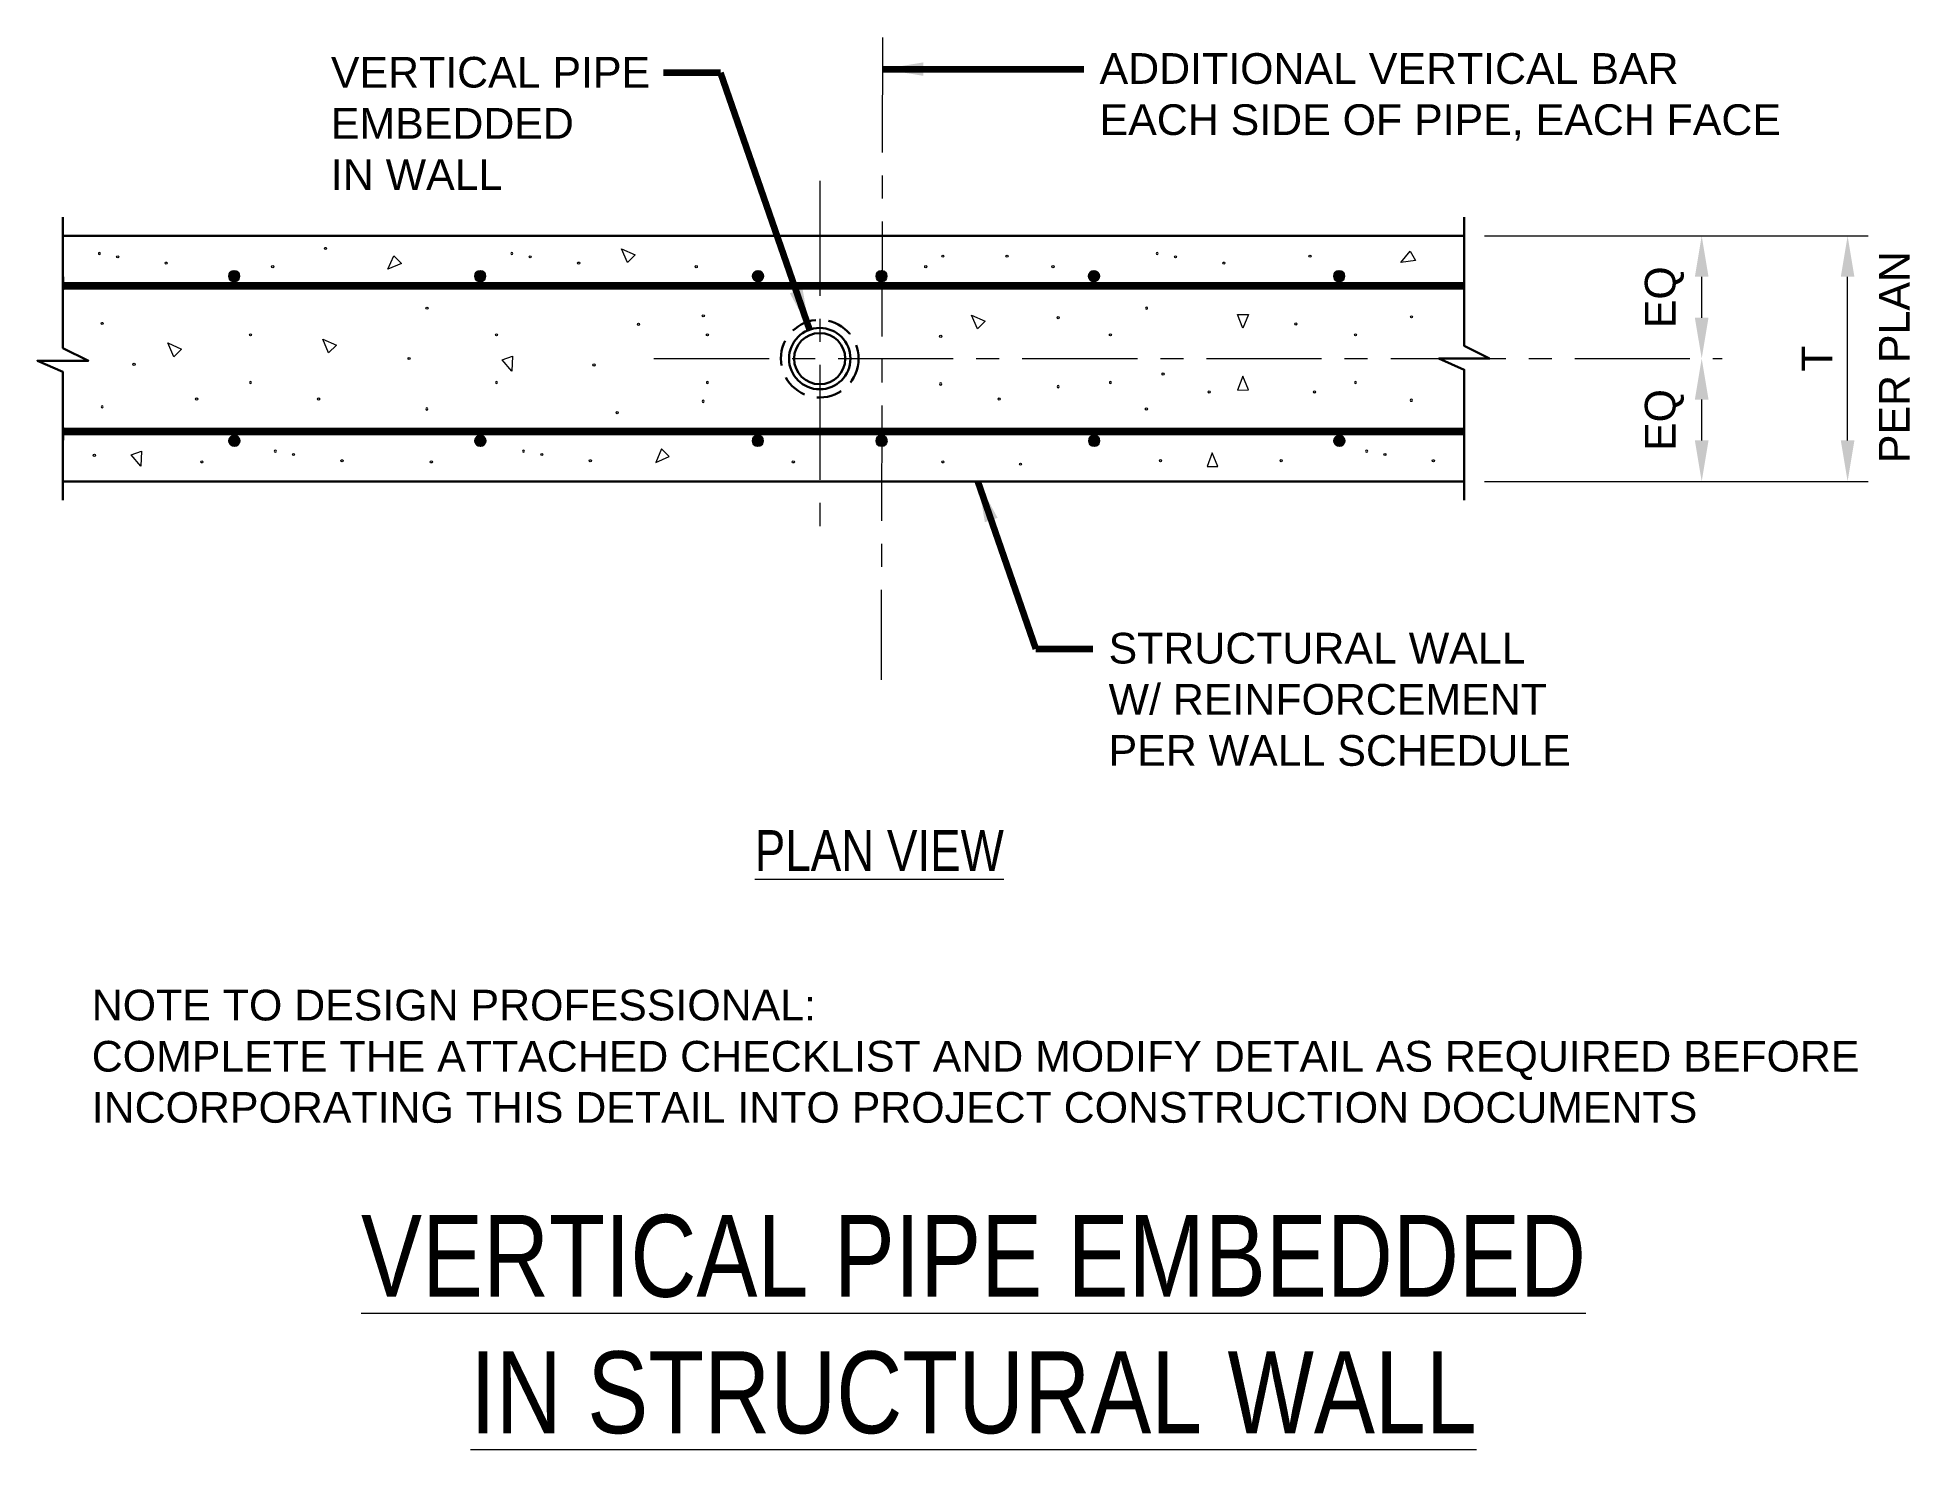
# Model space of a CAD drawing. Header units: inches. Extents: x -1628.2 to -1536.7, y 1250.4 to 1319.5.
import ezdxf

# ---------------------------------------------------------------- set-up
doc = ezdxf.new("R2010")
doc.units = ezdxf.units.IN
doc.header["$LTSCALE"] = 5
doc.header["$MEASUREMENT"] = 0
doc.linetypes.add('CENTER', pattern=[2, 1.25, -0.25, 0.25, -0.25])
doc.linetypes.add('HIDDEN', pattern=[0.375, 0.25, -0.125])
for name, color, linetype, lineweight in [('S-ANNO-DIMS', 1, 'Continuous', 20), ('S-ANNO-TEXT', 7, 'Continuous', 20), ('S-DETL', 3, 'Continuous', 30), ('S-DETL-PATT', 7, 'Continuous', 15), ('S-GRID', 9, 'CENTER', 20)]:
    doc.layers.add(name, color=color, linetype=linetype, lineweight=lineweight)
doc.styles.add('Romans', font='arial.ttf')
doc.dimstyles.new('pfs', dxfattribs={"dimscale": 16, "dimtxt": 0.09375, "dimasz": 0.125, "dimexe": 0.0625, "dimexo": 0.0625, "dimgap": 0.0625, "dimtad": 1, "dimdec": 5, "dimlfac": 1, "dimrnd": 0.03125, "dimzin": 7, "dimdsep": 46, "dimlunit": 4, "dimtxsty": 'Romans', "dimcen": 0.125, "dimclrd": 256, "dimclre": 256, "dimclrt": 256, "dimadec": 4, "dimazin": 0, "dimtfac": 1, "dimtdec": 5, "dimtmove": 0, "dimatfit": 3, "dimfxl": 1, "dimtvp": 1, "dimfrac": 2, "dimtolj": 1, "dimtzin": 3, "dimlwd": -1, "dimlwe": -1, "dimarcsym": 0})
doc.dimstyles.get("Standard").update_dxf_attribs({"dimtxt": 0.18, "dimasz": 0.18, "dimexe": 0.18, "dimexo": 0.0625, "dimgap": 0.09, "dimtad": 0, "dimtih": 1, "dimtoh": 1, "dimdec": 4, "dimzin": 0, "dimdsep": 46, "dimtxsty": 'Standard', "dimcen": 0.09, "dimadec": 0, "dimazin": 0, "dimtfac": 1, "dimtdec": 4, "dimtofl": 0, "dimtmove": 0, "dimatfit": 3, "dimfxl": 1, "dimtolj": 1, "dimtzin": 0, "dimarcsym": 0})

# ---------------------------------------------------------------- blocks, each defined once
blk = doc.blocks.new('*D0')
at = {"layer": 'Defpoints', "color": 0, "transparency": 16777216}
for p in [(-1558.446, 1309.758), (-1539.71, 1309.758), (-1558.446, 1297.758)]:
    blk.add_point(p, dxfattribs=at)
at = {"layer": 'S-ANNO-DIMS', "transparency": 16777216}
for p, q in [((-1557.446, 1309.758), (-1538.71, 1309.758)), ((-1539.71, 1299.758), (-1539.71, 1307.758)), ((-1557.446, 1297.758), (-1538.71, 1297.758))]:
    blk.add_line(p, q, dxfattribs=at)
for points in [[(-1540.043, 1307.758), (-1539.377, 1307.758), (-1539.71, 1309.758)], [(-1540.043, 1299.758), (-1539.377, 1299.758), (-1539.71, 1297.758)]]:
    blk.add_solid(points, dxfattribs=at)
at = {"layer": 'S-ANNO-DIMS', "transparency": 16777216, "insert": (-1541.21, 1303.758), "char_height": 1.5, "attachment_point": 5, "rotation": 90, "style": 'Romans'}
blk.add_mtext('\\A1;T', dxfattribs=at)
blk = doc.blocks.new('*D1')
at = {"layer": 'Defpoints', "color": 0, "transparency": 16777216}
for p in [(-1558.446, 1309.758), (-1546.84, 1309.758), (-1581.245, 1303.758)]:
    blk.add_point(p, dxfattribs=at)
at = {"layer": 'S-ANNO-DIMS', "transparency": 16777216}
blk.add_line((-1546.84, 1305.758), (-1546.84, 1307.758), dxfattribs=at)
for points in [[(-1547.174, 1307.758), (-1546.507, 1307.758), (-1546.84, 1309.758)], [(-1547.174, 1305.758), (-1546.507, 1305.758), (-1546.84, 1303.758)]]:
    blk.add_solid(points, dxfattribs=at)
at = {"layer": 'S-ANNO-DIMS', "transparency": 16777216, "insert": (-1548.662, 1306.758), "char_height": 1.5, "attachment_point": 5, "rotation": 90, "style": 'Romans'}
blk.add_mtext('\\A1;EQ', dxfattribs=at)
blk = doc.blocks.new('*D2')
at = {"layer": 'Defpoints', "color": 0, "transparency": 16777216}
for p in [(-1575.147, 1303.758), (-1546.84, 1303.758), (-1558.446, 1297.758)]:
    blk.add_point(p, dxfattribs=at)
at = {"layer": 'S-ANNO-DIMS', "transparency": 16777216}
blk.add_line((-1546.84, 1299.758), (-1546.84, 1301.758), dxfattribs=at)
for points in [[(-1547.174, 1301.758), (-1546.507, 1301.758), (-1546.84, 1303.758)], [(-1547.174, 1299.758), (-1546.507, 1299.758), (-1546.84, 1297.758)]]:
    blk.add_solid(points, dxfattribs=at)
at = {"layer": 'S-ANNO-DIMS', "transparency": 16777216, "insert": (-1548.662, 1300.758), "char_height": 1.5, "attachment_point": 5, "rotation": 90, "style": 'Romans'}
blk.add_mtext('\\A1;EQ', dxfattribs=at)

msp = doc.modelspace()

# ---------------------------------------------------------------- hatches: boundary and pattern name
at = {"layer": 'S-DETL'}
h = msp.add_hatch(color=256, dxfattribs=at)
h.dxf.hatch_style = 1
h.paths.add_polyline_path([(-1618.8032966, 1307.7911635, -1), (-1618.3032966, 1307.7911635, -1)])
h = msp.add_hatch(color=256, dxfattribs=at)
h.dxf.hatch_style = 1
h.paths.add_polyline_path([(-1606.7810044, 1307.7911635, -1), (-1606.2810044, 1307.7911635, -1)])
h = msp.add_hatch(color=256, dxfattribs=at)
h.dxf.hatch_style = 1
h.paths.add_polyline_path([(-1592.7060049, 1307.7911363, 1), (-1593.2060049, 1307.7911363, 1)])
h = msp.add_hatch(color=256, dxfattribs=at)
h.dxf.hatch_style = 1
h.paths.add_polyline_path([(-1587.1720241, 1307.7911363, -1), (-1586.6720241, 1307.7911363, -1)])
h = msp.add_hatch(color=256, dxfattribs=at)
h.dxf.hatch_style = 1
h.paths.add_polyline_path([(-1576.7850773, 1307.7911635, -1), (-1576.2850773, 1307.7911635, -1)])
h = msp.add_hatch(color=256, dxfattribs=at)
h.dxf.hatch_style = 1
h.paths.add_polyline_path([(-1564.8070972, 1307.7911635, -1), (-1564.3070972, 1307.7911635, -1)])
h = msp.add_hatch(color=256, dxfattribs=at)
h.dxf.hatch_style = 1
h.paths.add_polyline_path([(-1618.7958457, 1299.7408164, -1), (-1618.2958457, 1299.7408164, -1)])
h = msp.add_hatch(color=256, dxfattribs=at)
h.dxf.hatch_style = 1
h.paths.add_polyline_path([(-1606.7735535, 1299.7408164, -1), (-1606.2735535, 1299.7408164, -1)])
h = msp.add_hatch(color=256, dxfattribs=at)
h.dxf.hatch_style = 1
h.paths.add_polyline_path([(-1592.7134557, 1299.7407893, 1), (-1593.2134557, 1299.7407893, 1)])
h = msp.add_hatch(color=256, dxfattribs=at)
h.dxf.hatch_style = 1
h.paths.add_polyline_path([(-1587.1645733, 1299.7407893, -1), (-1586.6645733, 1299.7407893, -1)])
h = msp.add_hatch(color=256, dxfattribs=at)
h.dxf.hatch_style = 1
h.paths.add_polyline_path([(-1576.7776264, 1299.7408164, -1), (-1576.2776264, 1299.7408164, -1)])
h = msp.add_hatch(color=256, dxfattribs=at)
h.dxf.hatch_style = 1
h.paths.add_polyline_path([(-1564.7996463, 1299.7408164, -1), (-1564.2996463, 1299.7408164, -1)])

# ---------------------------------------------------------------- linework, layer by layer
for p, q in [((-1626.9064911, 1307.7501865), (-1626.9064911, 1307.1251865)), ((-1626.9064911, 1299.7655246), (-1626.9064911, 1300.3905246))]:
    msp.add_line(p, q, dxfattribs=at)
at = {"layer": 'S-DETL', "linetype": 'Continuous'}
for points in [[(-1626.9221664, 1310.6804456), (-1626.9221664, 1304.2780988), (-1625.6777966, 1303.6559139), (-1628.1665362, 1303.6559139), (-1626.9221664, 1303.109052), (-1626.9221664, 1296.8352655)], [(-1558.4458049, 1310.6804456), (-1558.4458049, 1304.3800404), (-1557.2014351, 1303.7578555), (-1559.6901747, 1303.7578555), (-1558.4458049, 1303.2109937), (-1558.4458049, 1296.8352655)]]:
    msp.add_lwpolyline(points, dxfattribs=at)
at = {"layer": 'S-DETL'}
for points in [[(-1558.4458049, 1309.7578555), (-1626.9221664, 1309.7578555)], [(-1558.4458049, 1297.7578555), (-1626.9221664, 1297.7578555)]]:
    msp.add_lwpolyline(points, dxfattribs=at)
at = {"layer": 'S-DETL', "const_width": 0.375}
for points in [[(-1558.4458049, 1307.3205325), (-1626.9064911, 1307.3205325)], [(-1558.4458049, 1300.1940368), (-1626.9064911, 1300.1940368)]]:
    msp.add_lwpolyline(points, dxfattribs=at)
at = {"layer": 'S-DETL'}
for centre, radius in [((-1618.5532966, 1307.7911635), 0.25), ((-1606.5310044, 1307.7911635), 0.25), ((-1592.9560049, 1307.7911363), 0.25), ((-1586.9220241, 1307.7911363), 0.25), ((-1576.5350773, 1307.7911635), 0.25), ((-1564.5570972, 1307.7911635), 0.25), ((-1589.9390145, 1303.7578555), 1.5), ((-1589.9390145, 1303.7578555), 1.25), ((-1618.5458457, 1299.7408164), 0.25), ((-1606.5235535, 1299.7408164), 0.25), ((-1592.9634557, 1299.7407893), 0.25), ((-1586.9145733, 1299.7407893), 0.25), ((-1576.5276264, 1299.7408164), 0.25), ((-1564.5496463, 1299.7408164), 0.25)]:
    msp.add_circle(centre, radius, dxfattribs=at)
at = {"layer": 'S-DETL', "color": 7, "linetype": 'HIDDEN'}
msp.add_circle((-1589.9390145, 1303.7578555), 1.8987129, dxfattribs=at)
at = {"layer": 'S-DETL-PATT', "flags": 128}
for points in [[(-1614.0903935, 1309.0946023, -1), (-1614.0903935, 1309.1982823, -1)], [(-1625.1383537, 1308.841997, 1), (-1625.1383537, 1308.945677, 1)], [(-1624.2450064, 1308.680729, -1), (-1624.2450064, 1308.784409, -1)], [(-1621.8773235, 1308.3781439, -1), (-1621.8773235, 1308.4818239, -1)], [(-1616.6705245, 1308.1998535, -1), (-1616.6705245, 1308.3035335, -1)], [(-1604.9808283, 1308.841997, 1), (-1604.9808283, 1308.945677, 1)], [(-1604.087481, 1308.680729, -1), (-1604.087481, 1308.784409, -1)], [(-1601.719798, 1308.3781439, -1), (-1601.719798, 1308.4818239, -1)], [(-1595.9724448, 1308.1998535, -1), (-1595.9724448, 1308.3035335, -1)], [(-1584.7582996, 1308.1998535, -1), (-1584.7582996, 1308.3035335, -1)], [(-1583.925257, 1308.7121989, -1), (-1583.925257, 1308.8158789, -1)], [(-1580.785301, 1308.7121989, -1), (-1580.785301, 1308.8158789, -1)], [(-1578.5424691, 1308.1998535, -1), (-1578.5424691, 1308.3035335, -1)], [(-1573.4491597, 1308.841997, 1), (-1573.4491597, 1308.945677, 1)], [(-1572.5558124, 1308.680729, -1), (-1572.5558124, 1308.784409, -1)], [(-1570.1881294, 1308.3781439, -1), (-1570.1881294, 1308.4818239, -1)], [(-1565.9826452, 1308.7121989, -1), (-1565.9826452, 1308.8158789, -1)], [(-1625.0048057, 1305.4279857, -1), (-1625.0048057, 1305.5316657, -1)], [(-1609.1315225, 1306.1738061, -1), (-1609.1315225, 1306.2774861, -1)], [(-1598.7919941, 1305.3819543, -1), (-1598.7919941, 1305.4856343, -1)], [(-1595.6274483, 1305.7989382, -1), (-1595.6274483, 1305.9026182, -1)], [(-1578.2831041, 1305.7063785, -1), (-1578.2831041, 1305.8100585, -1)], [(-1573.9658853, 1306.1738061, 1), (-1573.9658853, 1306.2774861, 1)], [(-1566.6738823, 1305.4001393, -1), (-1566.6738823, 1305.5038193, -1)], [(-1561.0200598, 1305.7484986, -1), (-1561.0200598, 1305.8521786, -1)], [(-1617.7527609, 1304.8712122, -1), (-1617.7527609, 1304.9748922, -1)], [(-1605.7304687, 1304.8712122, -1), (-1605.7304687, 1304.9748922, -1)], [(-1595.4280021, 1304.8712122, -1), (-1595.4280021, 1304.9748922, -1)], [(-1584.0281953, 1304.7986472, -1), (-1584.0281953, 1304.9023272, -1)], [(-1575.7345416, 1304.8712122, -1), (-1575.7345416, 1304.9748922, -1)], [(-1563.7565615, 1304.8712122, -1), (-1563.7565615, 1304.9748922, -1)], [(-1610.0061246, 1303.7168245, -1), (-1610.0061246, 1303.8205045, -1)], [(-1623.4477493, 1303.4288177, -1), (-1623.4477493, 1303.5324977, -1)], [(-1600.9707447, 1303.396605, -1), (-1600.9707447, 1303.500285, -1)], [(-1573.1606388, 1302.953129, -1), (-1573.1606388, 1303.056809, -1)], [(-1620.3872124, 1301.7314827, -1), (-1620.3872124, 1301.8351627, -1)], [(-1617.7527609, 1302.6444988, 1), (-1617.7527609, 1302.5408188, 1)], [(-1614.4277072, 1301.7314827, -1), (-1614.4277072, 1301.8351627, -1)], [(-1605.7304687, 1302.6444988, 1), (-1605.7304687, 1302.5408188, 1)], [(-1595.4280021, 1302.6444988, 1), (-1595.4280021, 1302.5408188, 1)], [(-1584.0281953, 1302.5719338, 1), (-1584.0281953, 1302.4682538, 1)], [(-1581.169789, 1301.7314827, -1), (-1581.169789, 1301.8351627, -1)], [(-1578.2831041, 1302.4418845, 1), (-1578.2831041, 1302.3382045, 1)], [(-1575.7345416, 1302.6444988, 1), (-1575.7345416, 1302.5408188, 1)], [(-1570.9082694, 1302.0763486, -1), (-1570.9082694, 1302.1800286, -1)], [(-1565.7648597, 1302.0763486, -1), (-1565.7648597, 1302.1800286, -1)], [(-1563.7565615, 1302.6444988, 1), (-1563.7565615, 1302.5408188, 1)], [(-1625.0048057, 1301.4562008, 1), (-1625.0048057, 1301.3525208, 1)], [(-1609.1409604, 1301.3495994, 1), (-1609.1409604, 1301.2459194, 1)], [(-1599.8385773, 1301.0645987, -1), (-1599.8385773, 1301.1682787, -1)], [(-1595.6368862, 1301.7244673, 1), (-1595.6368862, 1301.6207873, 1)], [(-1573.9753231, 1301.3495994, -1), (-1573.9753231, 1301.2459194, -1)], [(-1561.0294977, 1301.7749069, 1), (-1561.0294977, 1301.6712269, 1)], [(-1625.3855123, 1298.9776229, -1), (-1625.3855123, 1299.0813029, -1)], [(-1616.54456, 1299.1796271, 1), (-1616.54456, 1299.2833071, 1)], [(-1615.6512127, 1299.0183591, -1), (-1615.6512127, 1299.1220391, -1)], [(-1604.4121211, 1299.1796271, 1), (-1604.4121211, 1299.2833071, 1)], [(-1603.5187738, 1299.0183591, -1), (-1603.5187738, 1299.1220391, -1)], [(-1563.2124162, 1299.1796271, 1), (-1563.2124162, 1299.2833071, 1)], [(-1562.3190689, 1299.0183591, -1), (-1562.3190689, 1299.1220391, -1)], [(-1620.1308871, 1298.6574033, -1), (-1620.1308871, 1298.7610833, -1)], [(-1613.2835297, 1298.7157739, -1), (-1613.2835297, 1298.8194539, -1)], [(-1608.9167566, 1298.6574033, -1), (-1608.9167566, 1298.7610833, -1)], [(-1601.1510908, 1298.7157739, -1), (-1601.1510908, 1298.8194539, -1)], [(-1591.2304702, 1298.6574033, -1), (-1591.2304702, 1298.7610833, -1)], [(-1583.925257, 1298.6574033, -1), (-1583.925257, 1298.7610833, -1)], [(-1580.1282536, 1298.5470045, -1), (-1580.1282536, 1298.6506845, -1)], [(-1573.2878438, 1298.7214502, -1), (-1573.2878438, 1298.8251302, -1)], [(-1567.3924199, 1298.7214502, -1), (-1567.3924199, 1298.8251302, -1)], [(-1559.9513859, 1298.7157739, -1), (-1559.9513859, 1298.8194539, -1)]]:
    msp.add_lwpolyline(points, format="xyb", close=True, dxfattribs=at)
for points in [[(-1610.3770914, 1308.4135124), (-1611.0513543, 1308.1258621), (-1610.7519841, 1308.7884051)], [(-1599.3384836, 1308.4506328), (-1599.626134, 1309.1248958), (-1598.9635909, 1308.8255255)], [(-1560.8221195, 1308.5524016), (-1561.5488141, 1308.4560263), (-1561.0827952, 1309.0140695)], [(-1582.2302098, 1305.2094046), (-1582.5178601, 1305.8836676), (-1581.855317, 1305.5842973)], [(-1568.9932063, 1305.920691), (-1569.2702874, 1305.2420163), (-1569.5233768, 1305.9235818)], [(-1613.935562, 1304.0370504), (-1614.2232123, 1304.7113134), (-1613.5606693, 1304.4119432)], [(-1621.5087384, 1303.85268), (-1621.7963888, 1304.526943), (-1621.1338457, 1304.2275727)], [(-1604.9567745, 1303.8815107), (-1604.9771179, 1303.1487356), (-1605.4540038, 1303.6975212)], [(-1568.9932063, 1302.2275719), (-1569.2702874, 1302.9062466), (-1569.5233768, 1302.2246811)], [(-1623.0883541, 1299.2357564), (-1623.1086975, 1298.5029812), (-1623.5855834, 1299.0517669)], [(-1597.6662797, 1299.3531758), (-1597.95393, 1298.6789129), (-1597.291387, 1298.9782831)], [(-1570.4776211, 1298.4816629), (-1570.7547021, 1299.1603376), (-1571.0077915, 1298.4787721)]]:
    msp.add_lwpolyline(points, close=True, dxfattribs=at)
at = {"layer": 'S-GRID', "ltscale": 0.9}
for p, q in [((-1586.8702358, 1319.4598078), (-1586.9399623, 1288.0559032)), ((-1589.9390145, 1312.4514356), (-1589.9390145, 1295.0642755)), ((-1598.0382615, 1303.7578555), (-1545.8403868, 1303.7578555))]:
    msp.add_line(p, q, dxfattribs=at)

# ---------------------------------------------------------------- texts
at = {"layer": 'S-ANNO-DIMS', "insert": (-1540.6830313, 1298.6509517), "char_height": 1.49999999, "attachment_point": 1, "rotation": 90, "style": 'Romans'}
msp.add_mtext('\\A1;\\PPER PLAN', dxfattribs=at)
at = {"layer": 'S-ANNO-TEXT', "style": 'Romans', "width": 0.8}
msp.add_text('%%UPLAN VIEW', height=2, dxfattribs=at).set_placement((-1593.1139393, 1278.7117041))
at = {"layer": 'S-ANNO-TEXT', "style": 'Romans'}
for s, insert, char_height, attachment_point in [('VERTICAL PIPE \\PEMBEDDED \\PIN WALL', (-1613.8275131, 1318.5082621), 1.499999989, 1), ('ADDITIONAL VERTICAL BAR\\PEACH SIDE OF PIPE, EACH FACE', (-1576.2628302, 1318.6912062), 1.499999989, 1), ('\\A1;STRUCTURAL WALL \\PW/ REINFORCEMENT\\PPER WALL SCHEDULE', (-1575.8229853, 1290.3547253), 1.499999989, 1), ('{\\W0.8;\\LVERTICAL PIPE EMBEDDED \\PIN STRUCTURAL WALL}', (-1582.4242724, 1251.1729209), 4, 8)]:
    msp.add_mtext(s, dxfattribs=dict(at, insert=insert, char_height=char_height, attachment_point=attachment_point))
at = {"layer": 'S-ANNO-TEXT', "insert": (-1625.5124369, 1272.9069818), "char_height": 1.499999989, "width": 159.842980143, "attachment_point": 1, "style": 'Romans'}
msp.add_mtext('NOTE TO DESIGN PROFESSIONAL: \\PCOMPLETE THE ATTACHED CHECKLIST AND MODIFY DETAIL AS REQUIRED BEFORE \\PINCORPORATING THIS DETAIL INTO PROJECT CONSTRUCTION DOCUMENTS', dxfattribs=at)

# ---------------------------------------------------------------- dimensions: what is measured, and where the dimension line sits
at = {"layer": 'S-ANNO-DIMS'}
for base, p1, p2, text, dimstyle, override, picture, middle in [((-1546.8403868, 1309.7578555), (-1581.2454345, 1303.7578555), (-1558.4458049, 1309.7578555), 'EQ', 'pfs', {"dimse1": 1, "dimse2": 1}, '*D1', (-1546.8403868, 1306.7578555)), ((-1539.7099411, 1309.7578555), (-1558.4458049, 1297.7578555), (-1558.4458049, 1309.7578555), 'T', 'Standard', {"dimscale": 16, "dimtxt": 0.09375, "dimasz": 0.125, "dimexe": 0.0625, "dimgap": 0.0625, "dimtih": 0, "dimtoh": 0, "dimdec": 5, "dimlfac": 1, "dimrnd": 0.03125, "dimzin": 7, "dimlunit": 4, "dimtxsty": 'Romans', "dimcen": 0.125, "dimclrd": 256, "dimclre": 256, "dimclrt": 256, "dimadec": 4, "dimtdec": 5, "dimtofl": 1, "dimtvp": 1, "dimfrac": 2, "dimtzin": 3, "dimlwd": 65535, "dimlwe": 65535}, '*D0', (-1539.7099411, 1303.7578555)), ((-1546.8403868, 1303.7578555), (-1558.4458049, 1297.7578555), (-1575.147407, 1303.7578555), 'EQ', 'pfs', {"dimse1": 1, "dimse2": 1}, '*D2', (-1546.8403868, 1300.7578555))]:
    dim = msp.add_linear_dim(base=base, p1=p1, p2=p2, angle=90, text=text, dimstyle=dimstyle, override=override, dxfattribs=at)
    dim.commit()
    dim.dimension.update_dxf_attribs({"geometry": picture, "text_midpoint": middle, "dimtype": 128})

# ---------------------------------------------------------------- leaders
at = {"layer": 'S-ANNO-TEXT'}
for points in [[(-1590.4313848, 1305.1747435), (-1594.7952838, 1317.7326822), (-1597.5689866, 1317.7326822)], [(-1586.8702358, 1317.9086482), (-1581.3405254, 1317.9156264), (-1577.03841, 1317.9156264)], [(-1582.2143796, 1297.7578555), (-1579.3722679, 1289.5791455), (-1576.5985651, 1289.5791455)]]:
    msp.add_leader(points, dimstyle='Standard', override={"dimscale": 16, "dimtxt": 0.09375, "dimasz": 0.125, "dimexe": 0.0625, "dimgap": 0.0625, "dimtad": 0, "dimtih": 0, "dimtoh": 0, "dimdec": 5, "dimlfac": 16, "dimrnd": 0.03125, "dimzin": 7, "dimlunit": 4, "dimtxsty": 'Romans', "dimcen": 0.125, "dimclrd": 256, "dimclre": 256, "dimclrt": 256, "dimadec": 4, "dimtdec": 5, "dimtofl": 1, "dimtvp": 1, "dimfrac": 2, "dimtzin": 3, "dimlwd": 65535, "dimlwe": 65535}, dxfattribs=at)

doc.saveas('drawing.dxf')
